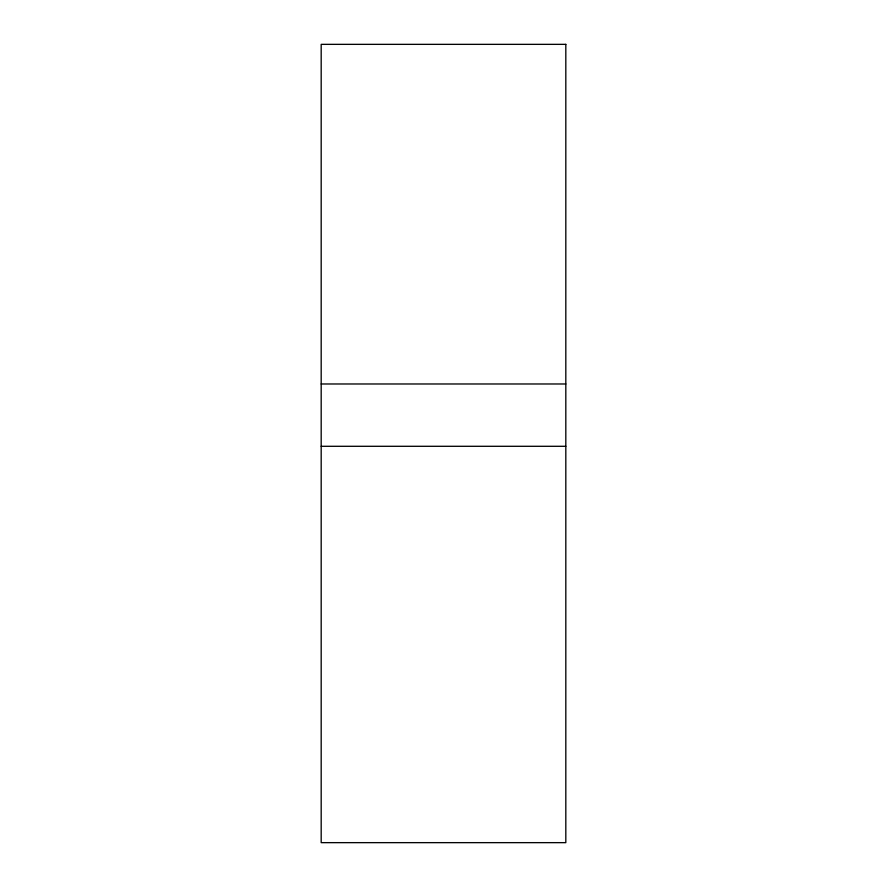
<?xml version="1.0" encoding="UTF-8"?>
<svg xmlns="http://www.w3.org/2000/svg" width="887" height="887" viewBox="0 0 887 887"><rect width="100%" height="100%" fill="white"/><g stroke="black" fill="none" stroke-linecap="round" stroke-linejoin="round"><path stroke-width="1.33" d="M321.183 383.982L565.817 383.982M321.183 446.294L565.817 446.294M565.817 44.35L321.183 44.35L321.183 842.65L565.817 842.65L565.817 44.35"/></g></svg>
